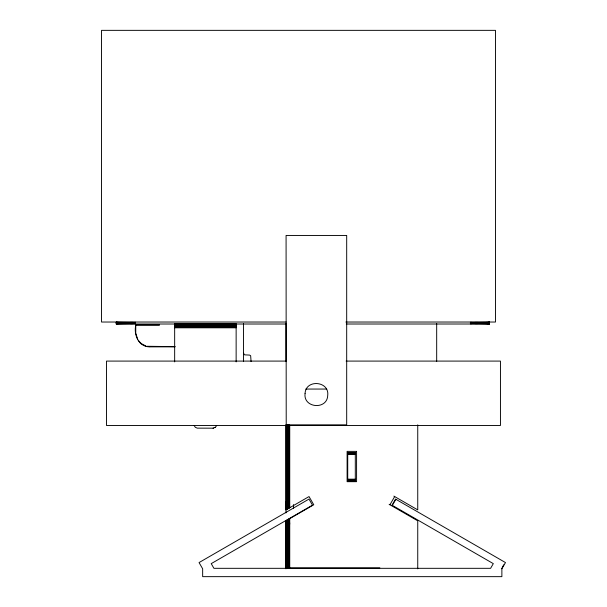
<?xml version="1.0" encoding="UTF-8"?>
<svg xmlns="http://www.w3.org/2000/svg" width="607" height="607" viewBox="0 0 607 607"><rect width="100%" height="100%" fill="white"/><g stroke="black" fill="none" stroke-linecap="round" stroke-linejoin="round"><path stroke-width="0.91" d="M116.286 324.009L116.286 322.112L116.248 324.009L286.421 324.009M127.94 324.009L127.94 322.112M293.53 508.256L293.53 505.525M488.999 324.009L488.999 322.112M286.292 424.862L286.276 509.705L286.079 235.448L346.688 235.448L346.688 424.847L286.079 424.847M286.876 424.862L286.815 509.394L286.55 424.817M287.263 424.862L287.157 509.197L286.876 504.47M288.674 567.856L288.818 519.175L289.198 567.856M287.695 424.862L287.536 508.985L287.263 504.47M286.2 501.754L285.988 509.872L309.039 496.564L313.758 504.774L285.95 520.829L286.102 567.856L286.276 520.639L286.292 567.856M288.166 567.856L288.371 519.433L288.674 524.114M288.166 424.862L287.946 508.749L287.695 504.47M287.695 567.856L287.946 519.683L288.166 524.114M287.263 567.856L287.536 519.918L287.695 524.114M286.55 567.856L286.815 520.336L286.876 567.856M286.876 524.114L287.157 520.138L287.263 524.114M288.674 424.862L288.371 508.499L288.166 504.47M289.198 424.862L288.818 508.241L288.674 504.47M216.661 425.454L215.508 427.252L213.027 428.178L197.222 428.14L195.279 427.252L194.126 425.454M389.937 504.774L394.671 496.572M392.797 504.599L395.863 499.288M502.346 567.234L503.742 564.806M501.875 568.797L505.472 562.568L395.536 499.098L392.031 505.168L493.309 563.637L490.608 568.319L213.922 568.319L211.221 563.637L312.491 505.168L308.993 499.098L199.058 562.568L202.655 568.797L202.655 576.65L501.875 576.65L501.875 568.038M215.075 427.578L215.508 427.252M213.027 428.178L213.565 428.14M286.193 322.029L101.528 322.029L101.528 30.35L495.479 30.35L495.479 322.029L345.853 322.029M346.286 324.009L489.363 324.009L489.363 322.112M174.657 324.047L236.138 324.047M174.657 324.161L236.138 324.161M174.657 324.35L236.138 324.35M174.657 324.608L236.138 324.608M159.504 324.851L135.831 324.851C133.479 334.594 138.601 347.105 149.959 346.855L174.991 346.855M174.657 324.935L236.138 324.935M159.436 325.071L135.756 325.071L135.756 332.651M174.657 325.314L236.138 325.314M174.657 325.747L236.138 325.747M174.657 326.225L236.138 326.225M174.657 326.725L236.138 326.725M174.657 327.256L236.138 327.256L236.138 327.795L174.657 327.795M146.871 346.278L175.059 346.635M286.079 361.089L106.491 361.089L106.491 425.484L500.449 425.484L500.449 361.089L346.111 361.089M305.837 389.057L326.672 389.057M347.72 452.845L355.3 452.845M347.72 453.072L355.3 453.072M347.72 453.376L355.3 453.376M347.72 453.733L355.3 453.733M347.72 454.135L355.3 454.135M347.72 454.552L355.3 454.552M347.72 479.173L355.3 479.173M347.72 479.598L355.3 479.598M347.72 480L355.3 480M347.72 480.357L355.3 480.357M347.72 480.661L355.3 480.661M347.72 480.881L355.3 480.881M289.736 425.355L289.736 507.71L289.198 504.47L286.55 504.47L286.519 509.569L286.292 504.47M285.95 567.856L379.868 567.856M148.973 346.597L150.035 346.635M145.847 346.005L141.181 343.539L138.297 340.428M393.852 496.101L417.745 509.895L417.745 424.839M389.117 504.303L417.745 520.829L417.745 568.827M140.376 342.841L141.181 343.532M140.3 343.061L141.105 343.759M137.736 339.533L135.869 333.493M243.498 353.145L244.568 354.852L249.598 355.087L250.661 355.755L251.07 361.567M289.736 524.114L289.281 518.909L289.198 524.114L286.292 524.114L286.519 520.503L286.55 524.114M289.198 504.47L289.281 507.976M489.325 322.112L489.325 324.009M489.204 322.112L489.204 324.009M488.718 322.112L488.718 324.009M488.362 322.112L488.362 324.009M487.922 322.112L487.922 324.009M487.413 322.112L487.413 324.009M486.829 322.112L486.829 324.009M486.169 322.112L486.169 324.009M485.448 322.112L485.448 324.009M484.667 322.112L484.667 324.009M483.817 322.112L483.817 324.009M482.914 322.112L482.914 324.009M481.95 322.112L481.95 324.009M480.949 322.112L480.949 324.009M479.894 322.112L479.894 324.009M478.802 322.112L478.802 324.009M477.671 322.112L477.671 324.009M476.51 322.112L476.51 324.009M475.327 322.112L475.327 324.009M474.12 322.112L474.12 324.009M472.899 322.112L472.899 324.009M471.662 322.112L471.662 324.009M470.425 322.112L470.425 324.009M436.683 323.523L436.683 361.408M293.492 504.592L293.53 507.482M289.736 518.644L289.736 567.856M285.95 323.41L285.95 361.408M285.95 424.854L285.95 512.93M285.95 520.503L285.95 568.797M243.498 323.523L243.498 361.408M236.138 324.009L236.138 361.886M174.657 324.009L174.657 361.886M135.186 322.112L135.186 324.009M133.95 322.112L133.95 324.009M132.713 322.112L132.713 324.009M131.491 322.112L131.491 324.009M130.285 322.112L130.285 324.009M129.094 322.112L129.094 324.009M126.81 322.112L126.81 324.009M125.717 322.112L125.717 324.009M124.663 322.112L124.663 324.009M123.653 322.112L123.653 324.009M122.697 322.112L122.697 324.009M121.795 322.112L121.795 324.009M120.945 322.112L120.945 324.009M120.156 322.112L120.156 324.009M119.435 322.112L119.435 324.009M118.782 322.112L118.782 324.009M118.198 322.112L118.198 324.009M117.69 322.112L117.69 324.009M117.25 322.112L117.25 324.009M116.893 322.112L116.893 324.009M116.612 322.112L116.612 324.009M116.407 322.112L116.407 324.009M305.063 393.602C303.166 408.147 327.188 410.142 327.712 395.483C329.609 380.93 305.587 378.943 305.063 393.602M356.582 451.373L347.113 451.373L347.113 481.677L356.582 481.677L356.582 451.373M355.3 452.708L347.72 452.663L347.72 481.07L355.3 481.025L355.3 452.663"/></g></svg>
